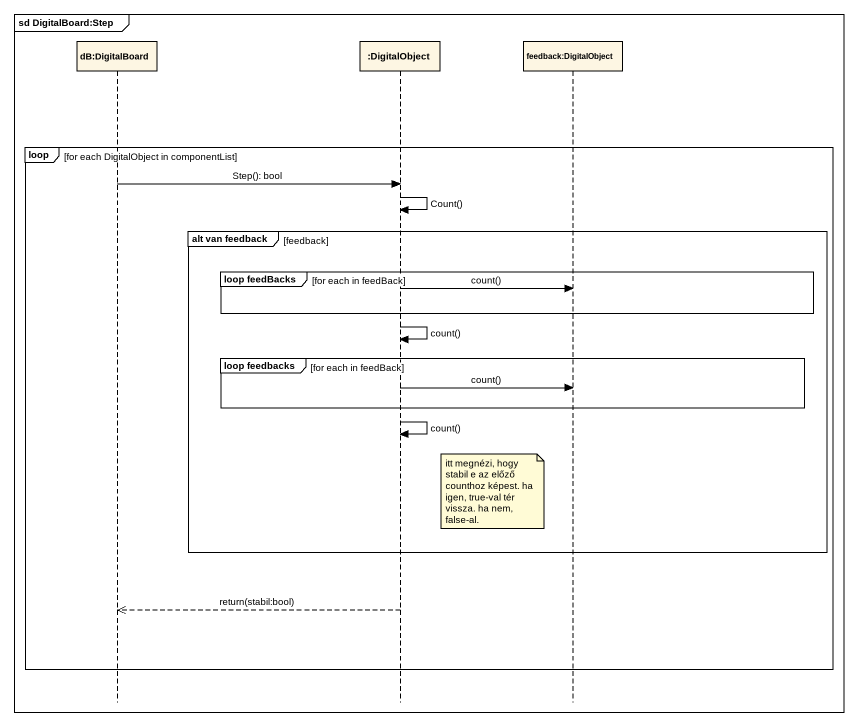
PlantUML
@startuml
mainframe sd DigitalBoard:Step
hide footbox
participant "dB:DigitalBoard" as dB_DigitalBoard
participant ":DigitalObject" as DigitalObject
participant "feedback:DigitalObject" as feedback_DigitalObject

loop for each DigitalObject in componentList
  dB_DigitalBoard -> DigitalObject : Step(): bool
  DigitalObject -> DigitalObject : Count()
  group alt van feedback [feedback]
    group loop feedBacks [for each in feedBack]
      DigitalObject -> feedback_DigitalObject : count()
    end
    DigitalObject -> DigitalObject : count()
    group loop feedbacks [for each in feedBack]
      DigitalObject -> feedback_DigitalObject : count()
    end
    DigitalObject -> DigitalObject : count()
    note left of feedback_DigitalObject : itt megnézi, hogy stabil e az előző counthoz képest. ha igen, true-val tér vissza. ha nem, false-al.
  end
  DigitalObject -->> dB_DigitalBoard : return(stabil:bool)
end
@enduml
